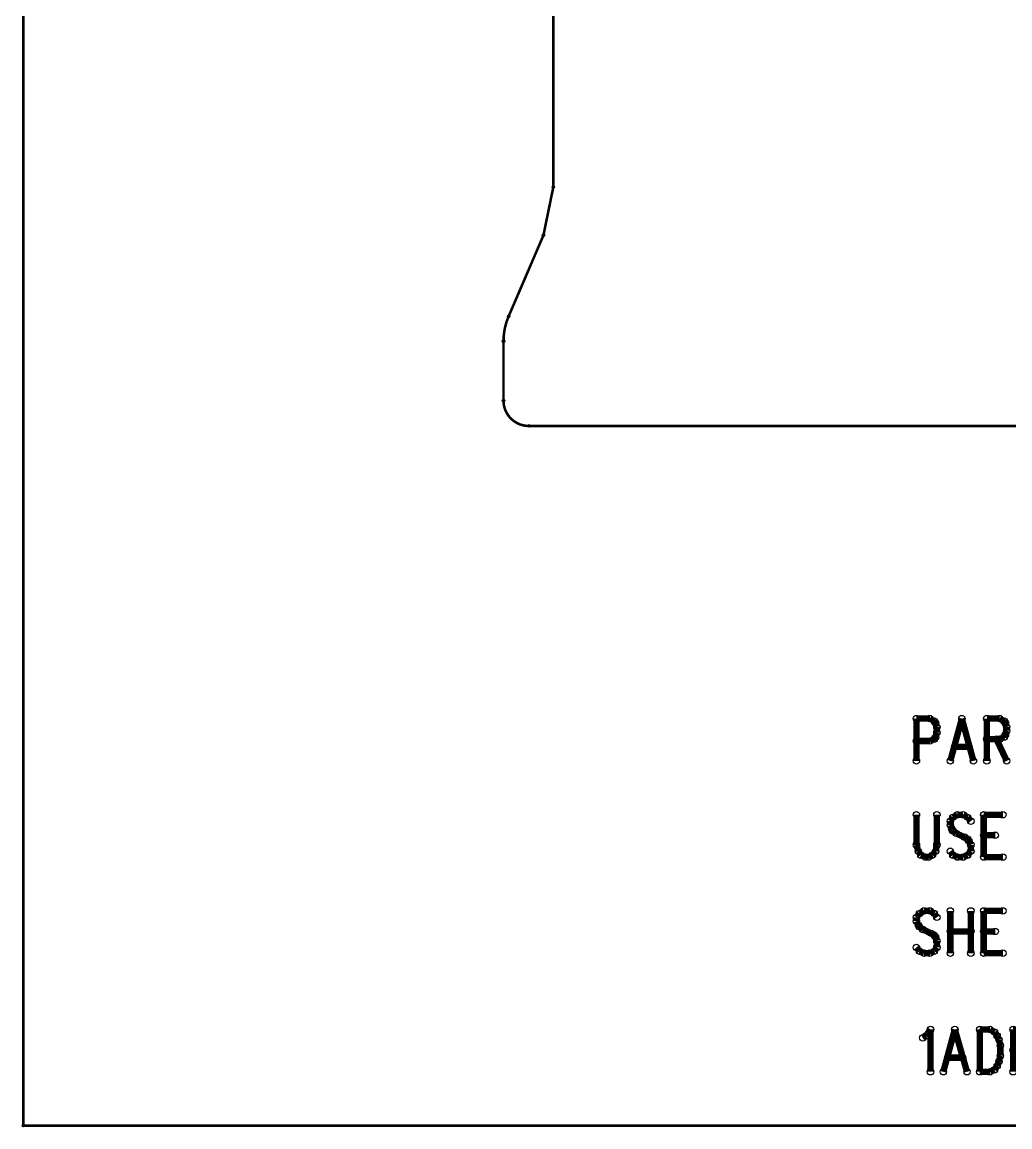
# Model space of a CAD drawing. Header units: millimetres. Extents: x 0 to 24, y 0 to 13.8.
# Drawn here: x 0 to 1.542, y 0 to 1.724 of the extents above; entities that cross this region are included whole.
import ezdxf

# ---------------------------------------------------------------- set-up
doc = ezdxf.new("R2010")
doc.units = ezdxf.units.MM
doc.layers.add('PRESS_FIT_PIN_A', color=11, linetype='Continuous')

# ---------------------------------------------------------------- blocks, each defined once
blk = doc.blocks.new('ROUND_3')
blk.add_circle((0, 0), 0.005)
blk = doc.blocks.new('ROUND_6')
blk.add_circle((0, 0), 0.002)

msp = doc.modelspace()

# ---------------------------------------------------------------- linework, layer by layer
at = {"layer": 'PRESS_FIT_PIN_A'}
for points, const_width in [([(0.002, 11.082), (0.002, 0.002)], 0.004), ([(0.002, 11.082), (0.002, 0.002)], 0.004), ([(0.8293, 1.4665), (0.8293, 2.8751)], 0.004), ([(0.8138, 1.3909), (0.8293, 1.4665)], 0.004), ([(0.7595, 1.2646), (0.8138, 1.3909)], 0.004), ([(0.7515, 1.1329), (0.7515, 1.2258)], 0.004), ([(7.8525, 1.0936), (0.7909, 1.0936)], 0.004), ([(1.396, 0.637), (1.396, 0.571)], 0.01), ([(1.396, 0.637), (1.417, 0.637)], 0.01), ([(1.417, 0.637), (1.424, 0.633)], 0.01), ([(1.424, 0.633), (1.426, 0.63)], 0.01), ([(1.467, 0.637), (1.449, 0.571)], 0.01), ([(1.467, 0.637), (1.485, 0.571)], 0.01), ([(1.506, 0.637), (1.506, 0.571)], 0.01), ([(1.506, 0.637), (1.526, 0.637)], 0.01), ([(1.526, 0.637), (1.533, 0.633)], 0.01), ([(1.533, 0.633), (1.535, 0.63)], 0.01), ([(1.426, 0.63), (1.428, 0.624)], 0.01), ([(1.428, 0.624), (1.428, 0.615)], 0.01), ([(1.535, 0.63), (1.537, 0.624)], 0.01), ([(1.537, 0.618), (1.535, 0.612)], 0.01), ([(1.537, 0.624), (1.537, 0.618)], 0.01), ([(1.417, 0.602), (1.396, 0.602)], 0.01), ([(1.424, 0.605), (1.417, 0.602)], 0.01), ([(1.426, 0.608), (1.424, 0.605)], 0.01), ([(1.428, 0.615), (1.426, 0.608)], 0.01), ([(1.526, 0.605), (1.506, 0.605)], 0.01), ([(1.521, 0.605), (1.537, 0.571)], 0.01), ([(1.533, 0.608), (1.526, 0.605)], 0.01), ([(1.535, 0.612), (1.533, 0.608)], 0.01), ([(1.456, 0.593), (1.478, 0.593)], 0.01), ([(1.396, 0.487), (1.396, 0.44)], 0.01), ([(1.428, 0.44), (1.428, 0.487)], 0.01), ([(1.453, 0.483), (1.449, 0.477)], 0.01), ([(1.46, 0.487), (1.453, 0.483)], 0.01), ([(1.469, 0.487), (1.46, 0.487)], 0.01), ([(1.476, 0.483), (1.469, 0.487)], 0.01), ([(1.481, 0.477), (1.476, 0.483)], 0.01), ([(1.501, 0.487), (1.531, 0.487)], 0.01), ([(1.501, 0.487), (1.501, 0.421)], 0.01), ([(1.449, 0.477), (1.449, 0.471)], 0.01), ([(1.449, 0.471), (1.451, 0.465)], 0.01), ([(1.451, 0.465), (1.453, 0.462)], 0.01), ([(1.453, 0.462), (1.458, 0.458)], 0.01), ([(1.458, 0.458), (1.471, 0.452)], 0.01), ([(1.471, 0.452), (1.476, 0.449)], 0.01), ([(1.476, 0.449), (1.478, 0.446)], 0.01), ([(1.478, 0.446), (1.481, 0.44)], 0.01), ([(1.501, 0.455), (1.519, 0.455)], 0.01), ([(1.396, 0.44), (1.399, 0.43)], 0.01), ([(1.399, 0.43), (1.403, 0.424)], 0.01), ([(1.421, 0.424), (1.426, 0.43)], 0.01), ([(1.426, 0.43), (1.428, 0.44)], 0.01), ([(1.453, 0.424), (1.449, 0.43)], 0.01), ([(1.481, 0.43), (1.476, 0.424)], 0.01), ([(1.481, 0.44), (1.481, 0.43)], 0.01), ([(1.403, 0.424), (1.41, 0.421)], 0.01), ([(1.41, 0.421), (1.415, 0.421)], 0.01), ([(1.415, 0.421), (1.421, 0.424)], 0.01), ([(1.46, 0.421), (1.453, 0.424)], 0.01), ([(1.469, 0.421), (1.46, 0.421)], 0.01), ([(1.476, 0.424), (1.469, 0.421)], 0.01), ([(1.501, 0.421), (1.531, 0.421)], 0.01), ([(1.401, 0.333), (1.396, 0.327)], 0.01), ([(1.396, 0.327), (1.396, 0.321)], 0.01), ([(1.408, 0.337), (1.401, 0.333)], 0.01), ([(1.417, 0.337), (1.408, 0.337)], 0.01), ([(1.424, 0.333), (1.417, 0.337)], 0.01), ([(1.428, 0.327), (1.424, 0.333)], 0.01), ([(1.449, 0.337), (1.449, 0.271)], 0.01), ([(1.481, 0.337), (1.481, 0.271)], 0.01), ([(1.501, 0.337), (1.501, 0.271)], 0.01), ([(1.501, 0.337), (1.531, 0.337)], 0.01), ([(1.396, 0.321), (1.399, 0.315)], 0.01), ([(1.399, 0.315), (1.401, 0.312)], 0.01), ([(1.401, 0.312), (1.406, 0.308)], 0.01), ([(1.406, 0.308), (1.419, 0.302)], 0.01), ([(1.419, 0.302), (1.424, 0.299)], 0.01), ([(1.424, 0.299), (1.426, 0.296)], 0.01), ([(1.426, 0.296), (1.428, 0.29)], 0.01), ([(1.428, 0.29), (1.428, 0.28)], 0.01), ([(1.449, 0.305), (1.481, 0.305)], 0.01), ([(1.501, 0.305), (1.519, 0.305)], 0.01), ([(1.401, 0.274), (1.396, 0.28)], 0.01), ([(1.408, 0.271), (1.401, 0.274)], 0.01), ([(1.417, 0.271), (1.408, 0.271)], 0.01), ([(1.424, 0.274), (1.417, 0.271)], 0.01), ([(1.428, 0.28), (1.424, 0.274)], 0.01), ([(1.501, 0.271), (1.531, 0.271)], 0.01), ([(1.411, 0.142), (1.418, 0.152)], 0.01), ([(1.418, 0.152), (1.418, 0.086)], 0.01), ([(1.456, 0.152), (1.438, 0.086)], 0.01), ([(1.456, 0.152), (1.475, 0.086)], 0.01), ([(1.495, 0.152), (1.511, 0.152)], 0.01), ([(1.495, 0.152), (1.495, 0.086)], 0.01), ([(1.511, 0.152), (1.518, 0.148)], 0.01), ([(1.547, 0.152), (1.577, 0.152)], 0.01), ([(1.547, 0.152), (1.547, 0.086)], 0.01), ([(1.406, 0.139), (1.411, 0.142)], 0.01), ([(1.518, 0.148), (1.522, 0.142)], 0.01), ([(1.522, 0.142), (1.525, 0.136)], 0.01), ([(1.525, 0.136), (1.527, 0.127)], 0.01), ([(1.527, 0.127), (1.527, 0.111)], 0.01), ([(1.547, 0.12), (1.566, 0.12)], 0.01), ([(1.445, 0.108), (1.468, 0.108)], 0.01), ([(1.525, 0.102), (1.522, 0.095)], 0.01), ([(1.527, 0.111), (1.525, 0.102)], 0.01), ([(1.511, 0.086), (1.495, 0.086)], 0.01), ([(1.518, 0.089), (1.511, 0.086)], 0.01), ([(1.522, 0.095), (1.518, 0.089)], 0.01), ([(0.002, 0.002), (23.405, 0.002)], 0.004), ([(0.002, 0.002), (23.405, 0.002)], 0.004)]:
    msp.add_lwpolyline(points, dxfattribs=dict(at, const_width=const_width))
at = {"layer": 'PRESS_FIT_PIN_A', "const_width": 0.004}
for points in [[(0.7595, 1.2646, 0.101737), (0.7515, 1.2258)], [(0.7515, 1.1329, 0.414214), (0.7909, 1.0936)]]:
    msp.add_lwpolyline(points, format="xyb", dxfattribs=at)

# ---------------------------------------------------------------- block references
at = {"layer": 'PRESS_FIT_PIN_A'}
for name, p in [('ROUND_6', (0.8293, 1.4665)), ('ROUND_6', (0.8138, 1.3909)), ('ROUND_6', (0.7595, 1.2646)), ('ROUND_6', (0.7595, 1.2646)), ('ROUND_6', (0.7515, 1.2258)), ('ROUND_6', (0.7515, 1.2258)), ('ROUND_6', (0.7515, 1.1329)), ('ROUND_6', (0.7515, 1.1329)), ('ROUND_6', (0.7909, 1.0936)), ('ROUND_6', (0.7909, 1.0936)), ('ROUND_3', (1.396, 0.637)), ('ROUND_3', (1.396, 0.637)), ('ROUND_3', (1.417, 0.637)), ('ROUND_3', (1.417, 0.637)), ('ROUND_3', (1.424, 0.633)), ('ROUND_3', (1.424, 0.633)), ('ROUND_3', (1.467, 0.637)), ('ROUND_3', (1.467, 0.637)), ('ROUND_3', (1.506, 0.637)), ('ROUND_3', (1.506, 0.637)), ('ROUND_3', (1.526, 0.637)), ('ROUND_3', (1.526, 0.637)), ('ROUND_3', (1.533, 0.633)), ('ROUND_3', (1.533, 0.633)), ('ROUND_3', (1.426, 0.63)), ('ROUND_3', (1.426, 0.63)), ('ROUND_3', (1.428, 0.624)), ('ROUND_3', (1.428, 0.624)), ('ROUND_3', (1.535, 0.63)), ('ROUND_3', (1.535, 0.63)), ('ROUND_3', (1.537, 0.624)), ('ROUND_3', (1.537, 0.624)), ('ROUND_3', (1.537, 0.618)), ('ROUND_3', (1.537, 0.618)), ('ROUND_3', (1.396, 0.602)), ('ROUND_3', (1.417, 0.602)), ('ROUND_3', (1.417, 0.602)), ('ROUND_3', (1.424, 0.605)), ('ROUND_3', (1.424, 0.605)), ('ROUND_3', (1.426, 0.608)), ('ROUND_3', (1.426, 0.608)), ('ROUND_3', (1.428, 0.615)), ('ROUND_3', (1.428, 0.615)), ('ROUND_3', (1.506, 0.605)), ('ROUND_3', (1.521, 0.605)), ('ROUND_3', (1.526, 0.605)), ('ROUND_3', (1.526, 0.605)), ('ROUND_3', (1.533, 0.608)), ('ROUND_3', (1.533, 0.608)), ('ROUND_3', (1.535, 0.612)), ('ROUND_3', (1.535, 0.612)), ('ROUND_3', (1.456, 0.593)), ('ROUND_3', (1.478, 0.593)), ('ROUND_3', (1.396, 0.571)), ('ROUND_3', (1.449, 0.571)), ('ROUND_3', (1.485, 0.571)), ('ROUND_3', (1.506, 0.571)), ('ROUND_3', (1.537, 0.571)), ('ROUND_3', (1.396, 0.487)), ('ROUND_3', (1.428, 0.487)), ('ROUND_3', (1.453, 0.483)), ('ROUND_3', (1.453, 0.483)), ('ROUND_3', (1.46, 0.487)), ('ROUND_3', (1.46, 0.487)), ('ROUND_3', (1.469, 0.487)), ('ROUND_3', (1.469, 0.487)), ('ROUND_3', (1.476, 0.483)), ('ROUND_3', (1.476, 0.483)), ('ROUND_3', (1.501, 0.487)), ('ROUND_3', (1.501, 0.487)), ('ROUND_3', (1.531, 0.487)), ('ROUND_3', (1.449, 0.477)), ('ROUND_3', (1.449, 0.477)), ('ROUND_3', (1.449, 0.471)), ('ROUND_3', (1.449, 0.471)), ('ROUND_3', (1.451, 0.465)), ('ROUND_3', (1.451, 0.465)), ('ROUND_3', (1.453, 0.462)), ('ROUND_3', (1.453, 0.462)), ('ROUND_3', (1.481, 0.477)), ('ROUND_3', (1.458, 0.458)), ('ROUND_3', (1.458, 0.458)), ('ROUND_3', (1.471, 0.452)), ('ROUND_3', (1.471, 0.452)), ('ROUND_3', (1.476, 0.449)), ('ROUND_3', (1.476, 0.449)), ('ROUND_3', (1.478, 0.446)), ('ROUND_3', (1.478, 0.446)), ('ROUND_3', (1.501, 0.455)), ('ROUND_3', (1.519, 0.455)), ('ROUND_3', (1.396, 0.44)), ('ROUND_3', (1.396, 0.44)), ('ROUND_3', (1.399, 0.43)), ('ROUND_3', (1.399, 0.43)), ('ROUND_3', (1.426, 0.43)), ('ROUND_3', (1.426, 0.43)), ('ROUND_3', (1.428, 0.44)), ('ROUND_3', (1.428, 0.44)), ('ROUND_3', (1.449, 0.43)), ('ROUND_3', (1.481, 0.44)), ('ROUND_3', (1.481, 0.44)), ('ROUND_3', (1.481, 0.43)), ('ROUND_3', (1.481, 0.43)), ('ROUND_3', (1.403, 0.424)), ('ROUND_3', (1.403, 0.424)), ('ROUND_3', (1.41, 0.421)), ('ROUND_3', (1.41, 0.421)), ('ROUND_3', (1.415, 0.421)), ('ROUND_3', (1.415, 0.421)), ('ROUND_3', (1.421, 0.424)), ('ROUND_3', (1.421, 0.424)), ('ROUND_3', (1.453, 0.424)), ('ROUND_3', (1.453, 0.424)), ('ROUND_3', (1.46, 0.421)), ('ROUND_3', (1.46, 0.421)), ('ROUND_3', (1.469, 0.421)), ('ROUND_3', (1.469, 0.421)), ('ROUND_3', (1.476, 0.424)), ('ROUND_3', (1.476, 0.424)), ('ROUND_3', (1.501, 0.421)), ('ROUND_3', (1.501, 0.421)), ('ROUND_3', (1.531, 0.421)), ('ROUND_3', (1.396, 0.327)), ('ROUND_3', (1.396, 0.327)), ('ROUND_3', (1.401, 0.333)), ('ROUND_3', (1.401, 0.333)), ('ROUND_3', (1.408, 0.337)), ('ROUND_3', (1.408, 0.337)), ('ROUND_3', (1.417, 0.337)), ('ROUND_3', (1.417, 0.337)), ('ROUND_3', (1.424, 0.333)), ('ROUND_3', (1.424, 0.333)), ('ROUND_3', (1.428, 0.327)), ('ROUND_3', (1.449, 0.337)), ('ROUND_3', (1.481, 0.337)), ('ROUND_3', (1.501, 0.337)), ('ROUND_3', (1.501, 0.337)), ('ROUND_3', (1.531, 0.337)), ('ROUND_3', (1.396, 0.321)), ('ROUND_3', (1.396, 0.321)), ('ROUND_3', (1.399, 0.315)), ('ROUND_3', (1.399, 0.315)), ('ROUND_3', (1.401, 0.312)), ('ROUND_3', (1.401, 0.312)), ('ROUND_3', (1.406, 0.308)), ('ROUND_3', (1.406, 0.308)), ('ROUND_3', (1.419, 0.302)), ('ROUND_3', (1.419, 0.302)), ('ROUND_3', (1.424, 0.299)), ('ROUND_3', (1.424, 0.299)), ('ROUND_3', (1.426, 0.296)), ('ROUND_3', (1.426, 0.296)), ('ROUND_3', (1.428, 0.29)), ('ROUND_3', (1.428, 0.29)), ('ROUND_3', (1.449, 0.305)), ('ROUND_3', (1.481, 0.305)), ('ROUND_3', (1.501, 0.305)), ('ROUND_3', (1.519, 0.305)), ('ROUND_3', (1.396, 0.28)), ('ROUND_3', (1.401, 0.274)), ('ROUND_3', (1.401, 0.274)), ('ROUND_3', (1.408, 0.271)), ('ROUND_3', (1.408, 0.271)), ('ROUND_3', (1.417, 0.271)), ('ROUND_3', (1.417, 0.271)), ('ROUND_3', (1.424, 0.274)), ('ROUND_3', (1.424, 0.274)), ('ROUND_3', (1.428, 0.28)), ('ROUND_3', (1.428, 0.28)), ('ROUND_3', (1.449, 0.271)), ('ROUND_3', (1.481, 0.271)), ('ROUND_3', (1.501, 0.271)), ('ROUND_3', (1.501, 0.271)), ('ROUND_3', (1.531, 0.271)), ('ROUND_3', (1.418, 0.152)), ('ROUND_3', (1.418, 0.152)), ('ROUND_3', (1.456, 0.152)), ('ROUND_3', (1.456, 0.152)), ('ROUND_3', (1.495, 0.152)), ('ROUND_3', (1.495, 0.152)), ('ROUND_3', (1.511, 0.152)), ('ROUND_3', (1.511, 0.152)), ('ROUND_3', (1.547, 0.152)), ('ROUND_3', (1.547, 0.152)), ('ROUND_3', (1.406, 0.139)), ('ROUND_3', (1.411, 0.142)), ('ROUND_3', (1.411, 0.142)), ('ROUND_3', (1.518, 0.148)), ('ROUND_3', (1.518, 0.148)), ('ROUND_3', (1.522, 0.142)), ('ROUND_3', (1.522, 0.142)), ('ROUND_3', (1.525, 0.136)), ('ROUND_3', (1.525, 0.136)), ('ROUND_3', (1.527, 0.127)), ('ROUND_3', (1.527, 0.127)), ('ROUND_3', (1.547, 0.12)), ('ROUND_3', (1.445, 0.108)), ('ROUND_3', (1.468, 0.108)), ('ROUND_3', (1.525, 0.102)), ('ROUND_3', (1.525, 0.102)), ('ROUND_3', (1.527, 0.111)), ('ROUND_3', (1.527, 0.111)), ('ROUND_3', (1.418, 0.086)), ('ROUND_3', (1.438, 0.086)), ('ROUND_3', (1.475, 0.086)), ('ROUND_3', (1.495, 0.086)), ('ROUND_3', (1.495, 0.086)), ('ROUND_3', (1.511, 0.086)), ('ROUND_3', (1.511, 0.086)), ('ROUND_3', (1.518, 0.089)), ('ROUND_3', (1.518, 0.089)), ('ROUND_3', (1.522, 0.095)), ('ROUND_3', (1.522, 0.095)), ('ROUND_3', (1.547, 0.086)), ('ROUND_6', (0.002, 0.002)), ('ROUND_6', (0.002, 0.002)), ('ROUND_6', (0.002, 0.002)), ('ROUND_6', (0.002, 0.002))]:
    msp.add_blockref(name, p, dxfattribs=at)

doc.saveas('drawing.dxf')
